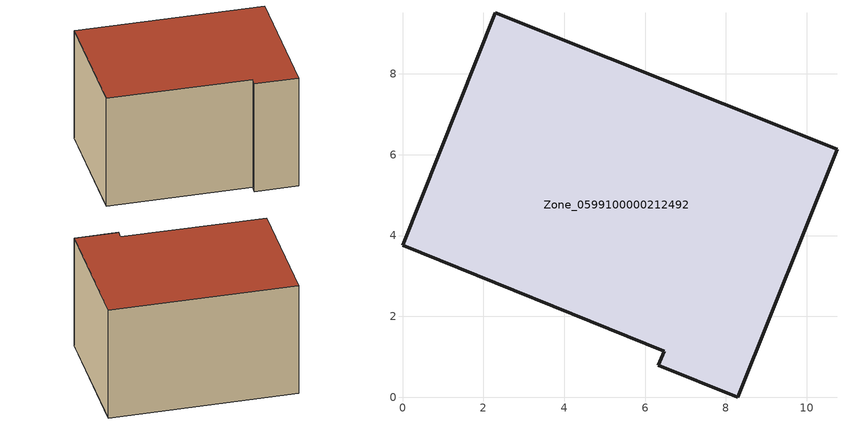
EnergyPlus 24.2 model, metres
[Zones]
Zone_0599100000212492
 floor ground (C_G): 10.75,6.13 8.3,0 6.33,0.79 6.48,1.14 0,3.76 2.3,9.51 z0
 wall outside (C_F): 8.3,0 10.75,6.13 2.3,9.51 0,3.76 6.48,1.14 6.33,0.79 8.3,0 z0:5.85
 roof outside (C_R): 6.33,0.79 8.3,0 10.75,6.13 2.3,9.51 0,3.76 6.48,1.14 z5.85
[BUILDING]
Pand.0599100000212492: North Axis=0; Terrain=City; Loads Convergence Tolerance Value=0.04; Temperature Convergence Tolerance Value=0.4; Solar Distribution=FullExterior; Maximum Number of Warmup Days=25; Minimum Number of Warmup Days=1
[Site:Location]
Rotterdam.The.Hague.AP_ZH_NLD Design_Conditions: Latitude=51.96; Longitude=4.45; Time Zone=1; Elevation=-4.5
[SITE:GROUNDTEMPERATURE:BUILDINGSURFACE]
18, 18, 18, 18, 18, 18, 18, 18, 18, 18, 18, 18
[MATERIAL] Thermal Absorptance=0.9; Solar Absorptance=0.7; Visible Absorptance=0.7
Name | Roughness | Thickness | Conductivity | Density | Specific Heat
G.TI.1975-1991 | MediumSmooth | 0.15 | 0.288461 | 540 | 1210
F.TI.1975-1991 | Rough | 0.3 | 0.230769 | 1920 | 840
R.TI.1975-1991 | MediumRough | 0.2 | 0.153846 | 1500 | 1000
[CONSTRUCTION]
C_G: G.TI.1975-1991
C_F: F.TI.1975-1991
C_R: R.TI.1975-1991
[ZONE]
Zone_0599100000212492: Type=1; Multiplier=1; Ceiling Height=Autocalculate; Volume=Autocalculate; Floor Area=autocalculate; Part of Total Floor Area=Yes
[ZONEINFILTRATION:DESIGNFLOWRATE]
Infil_Zone_0599100000212492: Zone or ZoneList or Space or SpaceList=Zone_0599100000212492; Schedule=AlwaysOn; Design Flow Rate Calculation Method=Flow/Area; Flow Rate per Floor Area=0.003; Constant Term Coefficient=1; Temperature Term Coefficient=0; Velocity Term Coefficient=0; Velocity Squared Term Coefficient=0
[HVACTEMPLATE:ZONE:IDEALLOADSAIRSYSTEM]
Zone_0599100000212492: Maximum Heating Supply Air Temperature=50; Minimum Cooling Supply Air Temperature=13; Maximum Heating Supply Air Humidity Ratio=0.0156; Minimum Cooling Supply Air Humidity Ratio=0.0077; Heating Limit=NoLimit; Cooling Limit=NoLimit; Dehumidification Control Type=ConstantSensibleHeatRatio; Cooling Sensible Heat Ratio=0.7; Dehumidification Setpoint=60; Humidification Control Type=None; Humidification Setpoint=30; Outdoor Air Method=None; Outdoor Air Flow Rate per Person=0.00944; Outdoor Air Flow Rate per Zone Floor Area=0; Outdoor Air Flow Rate per Zone=0; Demand Controlled Ventilation Type=None; Outdoor Air Economizer Type=NoEconomizer; Heat Recovery Type=None; Sensible Heat Recovery Effectiveness=0.7; Latent Heat Recovery Effectiveness=0.65
[ZONECONTROL:THERMOSTAT]
ThermostatControl_Zone_0599100000212492: Zone or ZoneList=Zone_0599100000212492; Control Type Schedule=DualSetpointControlType; Control 1=Thermostat_Zone_0599100000212492; Temperature Difference Between Cutout And Setpoint=0
[THERMOSTATSETPOINT:DUALSETPOINT]
Thermostat_Zone_0599100000212492: Heating Setpoint Temperature Schedule=HeatingSetpoint_Zone_0599100000212492; Cooling Setpoint Temperature Schedule=CoolingSetpoint_Zone_0599100000212492
[SCHEDULE:COMPACT]
HeatingSetpoint_Zone_0599100000212492: Through: 12/31, For: AllDays, Until: 24:00, 21
CoolingSetpoint_Zone_0599100000212492: Through: 12/31, For: AllDays, Until: 24:00, 24
DualSetpointControlType: Through: 12/31, For: AllDays, Until: 24:00, 4
AlwaysOn: Through: 12/31, For: AllDays, Until: 24:00, 1
